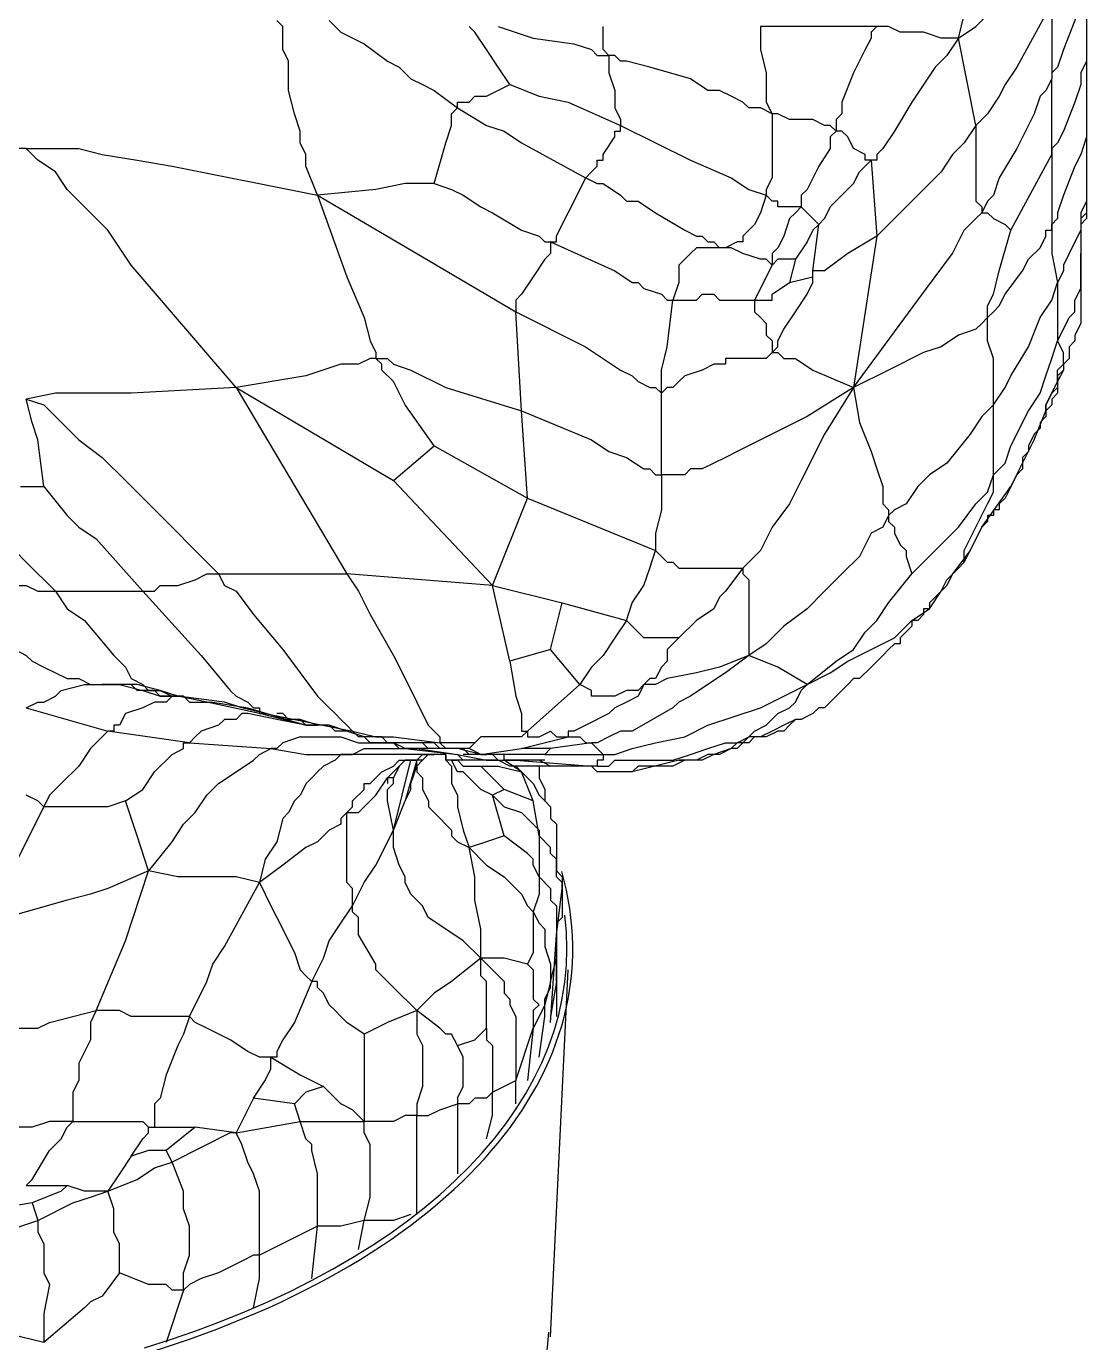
# Model space of a CAD drawing. Header units: inches. Extents: x 109 to 1721, y 29 to 669.
# Drawn here: x 1419.363 to 1423.155, y 352.553 to 357.261 of the extents above; entities that cross this region are included whole.
import ezdxf

# ---------------------------------------------------------------- set-up
doc = ezdxf.new("R2010")
doc.units = ezdxf.units.IN
doc.header["$LTSCALE"] = 0.03937
doc.header["$MEASUREMENT"] = 0
doc.layers.add('PDF3_Geometría', color=7, linetype='Continuous')

# ---------------------------------------------------------------- blocks, each defined once
blk = doc.blocks.new('OH3A1-1$-$ASSY$$CENTER$TUB_-_v2$-$copia1')
at = {"layer": 'PDF3_Geometría', "lineweight": -3}
for points in [[(15.61501, 10.61917), (15.61501, 10.61334), (15.61501, 10.61001), (15.61418, 10.60834), (15.61418, 10.60667), (15.61334, 10.60334), (15.61168, 10.60084), (15.61084, 10.59751), (15.61001, 10.59584), (15.61001, 10.59501), (15.61001, 10.58417), (15.60501, 10.57501), (15.60334, 10.57251), (15.60251, 10.57084), (15.60084, 10.56834), (15.60001, 10.56751), (15.59918, 10.56667), (15.59918, 10.56334), (15.59918, 10.56084), (15.59918, 10.55751), (15.59918, 10.55584), (15.60001, 10.55501), (15.60001, 10.55418)], [(15.59668, 10.57917), (15.59751, 10.58251), (15.59918, 10.58667), (15.60001, 10.59001), (15.60084, 10.59417), (15.59751, 10.59584), (15.59584, 10.59667), (15.59334, 10.59834), (15.59668, 10.60001), (15.59751, 10.60084), (15.59918, 10.60251), (15.60001, 10.60334), (15.60084, 10.60417), (15.60334, 10.60667), (15.60501, 10.60917), (15.60668, 10.61167), (15.60834, 10.61417), (15.60918, 10.61501), (15.61001, 10.61667)], [(15.59918, 10.56667), (15.59668, 10.57917), (15.59918, 10.58084), (15.60084, 10.58251), (15.60251, 10.58417), (15.60418, 10.58667), (15.60668, 10.59084), (15.60834, 10.59251), (15.60918, 10.59334), (15.61001, 10.59501), (15.60918, 10.60584)], [(15.61501, 10.59917), (15.61501, 10.59834), (15.61501, 10.59751), (15.61418, 10.59584), (15.61251, 10.59167), (15.61084, 10.58751), (15.61084, 10.58584), (15.61001, 10.58501), (15.61001, 10.58417), (15.61001, 10.57334), (15.60918, 10.57167), (15.60834, 10.57084), (15.60751, 10.56834), (15.60501, 10.56334), (15.60251, 10.55918), (15.60168, 10.55668), (15.60084, 10.55584), (15.60001, 10.55418), (15.60084, 10.55418), (15.60168, 10.55334), (15.60334, 10.55251), (15.60418, 10.55168)], [(15.61501, 10.59084), (15.61501, 10.58834), (15.61418, 10.58584), (15.61418, 10.58417), (15.61334, 10.58167), (15.61168, 10.57751), (15.61084, 10.57501), (15.61001, 10.57417), (15.61001, 10.57334)], [(15.53251, 10.57251), (15.53084, 10.57501), (15.52918, 10.57751), (15.52751, 10.58001), (15.52668, 10.58084)], [(15.53084, 10.58084), (15.53584, 10.57917), (15.54168, 10.57834), (15.54418, 10.57751), (15.54501, 10.57667), (15.54668, 10.57667), (15.54584, 10.57751), (15.54584, 10.57834), (15.54584, 10.57917), (15.54584, 10.58084)], [(15.46334, 10.56334), (15.46584, 10.56334), (15.46834, 10.56334), (15.47084, 10.56334), (15.47418, 10.56251), (15.47918, 10.56167), (15.48418, 10.56084), (15.50501, 10.55667), (15.50334, 10.56084), (15.50334, 10.56251), (15.50251, 10.56417), (15.50251, 10.56584), (15.50168, 10.56834), (15.50084, 10.57167), (15.50084, 10.57417), (15.50084, 10.57584), (15.50001, 10.57751), (15.50001, 10.57834), (15.50001, 10.57917), (15.50001, 10.58084), (15.49918, 10.58167)], [(15.50668, 10.58167), (15.50834, 10.58001), (15.51168, 10.57834), (15.51501, 10.57584), (15.51668, 10.57501), (15.51834, 10.57334), (15.52001, 10.57251), (15.52168, 10.57167), (15.52501, 10.56917)], [(15.61501, 10.58417), (15.61501, 10.58334), (15.61501, 10.58167), (15.61501, 10.58084), (15.61501, 10.58001), (15.61501, 10.57834)], [(15.58501, 10.58084), (15.58334, 10.58084), (15.58084, 10.58084), (15.57668, 10.58084), (15.57501, 10.58084), (15.57251, 10.58084), (15.57084, 10.58084), (15.57001, 10.58084), (15.56834, 10.58084), (15.56834, 10.57917), (15.56834, 10.57751), (15.56918, 10.57417), (15.56918, 10.57167), (15.56918, 10.57001), (15.57001, 10.56834), (15.56834, 10.56917), (15.56668, 10.56917), (15.56584, 10.57001), (15.56418, 10.57084), (15.56251, 10.57167), (15.56084, 10.57167), (15.55834, 10.57334), (15.55251, 10.57501), (15.54918, 10.57584), (15.54834, 10.57584), (15.54751, 10.57667), (15.54668, 10.57667), (15.54668, 10.57584), (15.54668, 10.57501), (15.54668, 10.57417), (15.54751, 10.57167), (15.54751, 10.56917), (15.54834, 10.56751), (15.54834, 10.56667)], [(15.59668, 10.57917), (15.59501, 10.57917), (15.59418, 10.57917), (15.59168, 10.58001), (15.59001, 10.58001), (15.58834, 10.58001), (15.58668, 10.58084), (15.58501, 10.58084), (15.58418, 10.58001), (15.58418, 10.57917), (15.58334, 10.57751), (15.58168, 10.57417), (15.58001, 10.57001), (15.58001, 10.56834), (15.57918, 10.56751), (15.57918, 10.56584), (15.57834, 10.56667), (15.57751, 10.56667), (15.57584, 10.56751), (15.57501, 10.56751), (15.57334, 10.56751), (15.57251, 10.56751), (15.57084, 10.56834), (15.57001, 10.56834), (15.57001, 10.56667), (15.57001, 10.56501), (15.57001, 10.56334), (15.57001, 10.56251), (15.57001, 10.56167), (15.57001, 10.56084), (15.57001, 10.55917), (15.56918, 10.55751), (15.56918, 10.55667)], [(15.59668, 10.57917), (15.59501, 10.57667), (15.59334, 10.57501), (15.59001, 10.57001), (15.58751, 10.56584), (15.58584, 10.56334), (15.58501, 10.56251), (15.58501, 10.56167), (15.58418, 10.56167), (15.58334, 10.56167), (15.58334, 10.56251), (15.58168, 10.56334), (15.58084, 10.56501), (15.58001, 10.56584), (15.57918, 10.56584), (15.57834, 10.56501), (15.57834, 10.56334), (15.57668, 10.56084), (15.57501, 10.55751), (15.57418, 10.55667), (15.57418, 10.55501)], [(15.61501, 10.57834), (15.61501, 10.57584), (15.61418, 10.57417), (15.61418, 10.57251), (15.61334, 10.57001), (15.61168, 10.56584), (15.61084, 10.56417), (15.61001, 10.56334), (15.61001, 10.56251), (15.61001, 10.56084), (15.61001, 10.56001), (15.61001, 10.55751), (15.61001, 10.55251)], [(15.61501, 10.57834), (15.61501, 10.57751), (15.61501, 10.57667), (15.61501, 10.57584), (15.61501, 10.57501), (15.61501, 10.57334), (15.61501, 10.57251), (15.61501, 10.57167), (15.61501, 10.57084), (15.61501, 10.57001)], [(15.61001, 10.56251), (15.61001, 10.57334)], [(15.52501, 10.56917), (15.52501, 10.57001), (15.52584, 10.57001), (15.52668, 10.57001), (15.52751, 10.57084), (15.52918, 10.57084), (15.53251, 10.57251), (15.53668, 10.57084), (15.54084, 10.57001), (15.54834, 10.56667)], [(15.61501, 10.57167), (15.61501, 10.57084), (15.61501, 10.56917)], [(15.52168, 10.55834), (15.52334, 10.56417), (15.52418, 10.56667), (15.52418, 10.56834), (15.52501, 10.56917), (15.52918, 10.56667), (15.53168, 10.56584), (15.53418, 10.56417), (15.54334, 10.55917)], [(15.61501, 10.56917), (15.61501, 10.56667), (15.61501, 10.56501), (15.61418, 10.56251), (15.61334, 10.56084), (15.61168, 10.55667), (15.61084, 10.55417), (15.61084, 10.55334), (15.61001, 10.55251), (15.61001, 10.55001), (15.61001, 10.54834), (15.61084, 10.54417)], [(15.61501, 10.56917), (15.61501, 10.56834), (15.61501, 10.56751), (15.61501, 10.56667), (15.61501, 10.56584), (15.61501, 10.56501), (15.61501, 10.56417), (15.61501, 10.56334), (15.61501, 10.56251), (15.61501, 10.56167), (15.61501, 10.56084), (15.61501, 10.56001), (15.61501, 10.55917), (15.61501, 10.55834), (15.61501, 10.55751), (15.61501, 10.55667), (15.61501, 10.55584)], [(15.54335, 10.55917), (15.54418, 10.56001), (15.54501, 10.56084), (15.54501, 10.56167), (15.54585, 10.56167), (15.54585, 10.56251), (15.54751, 10.56501), (15.54751, 10.56584), (15.54834, 10.56584), (15.54834, 10.56667), (15.55834, 10.56167), (15.56418, 10.55917), (15.56668, 10.55751), (15.56918, 10.55667)], [(15.59918, 10.56667), (15.59751, 10.56417), (15.59584, 10.56251), (15.59418, 10.56001), (15.59251, 10.55834), (15.58501, 10.55084), (15.58168, 10.52917)], [(15.49334, 10.52917), (15.47834, 10.54667), (15.47501, 10.55167), (15.47084, 10.55584), (15.46918, 10.55751), (15.46751, 10.56001), (15.46501, 10.56167), (15.46334, 10.56334), (15.46084, 10.56334), (15.45834, 10.56251), (15.45584, 10.56167), (15.45418, 10.56084), (15.45001, 10.55917), (15.44501, 10.55751), (15.44334, 10.55667), (15.44084, 10.55584), (15.43834, 10.55501), (15.43584, 10.55417), (15.43334, 10.55417), (15.43168, 10.55334), (15.42918, 10.55334), (15.42668, 10.55334)], [(15.60084, 10.53917), (15.60084, 10.54001), (15.60084, 10.54084), (15.60168, 10.54251), (15.60251, 10.54584), (15.60418, 10.55167), (15.61001, 10.56251)], [(15.57834, 10.55501), (15.58168, 10.55834), (15.58251, 10.56001), (15.58334, 10.56084), (15.58418, 10.56167), (15.58501, 10.55084), (15.58084, 10.54834), (15.57751, 10.54584), (15.57584, 10.54584)], [(15.52168, 10.55834), (15.52001, 10.55834), (15.51751, 10.55834), (15.51334, 10.55751), (15.50501, 10.55667), (15.51918, 10.54834), (15.53334, 10.54001)], [(15.52168, 10.55834), (15.52418, 10.55751), (15.52584, 10.55667), (15.52834, 10.55501), (15.53001, 10.55417), (15.53418, 10.55167), (15.53668, 10.55084), (15.53751, 10.55001), (15.53834, 10.55001)], [(15.53835, 10.55001), (15.53918, 10.55001), (15.53918, 10.55084), (15.54001, 10.55251), (15.54085, 10.55417), (15.54335, 10.55917), (15.54501, 10.55834), (15.54585, 10.55834), (15.54834, 10.55667), (15.54918, 10.55584), (15.55084, 10.55584), (15.55334, 10.55417), (15.55751, 10.55167), (15.55918, 10.55084), (15.56001, 10.55084), (15.56084, 10.55001), (15.56168, 10.55001), (15.56251, 10.54917)], [(15.50501, 10.55667), (15.50918, 10.54501), (15.51168, 10.53917), (15.51251, 10.53584), (15.51334, 10.53417), (15.51334, 10.53334), (15.51251, 10.53334), (15.51084, 10.53251), (15.50834, 10.53251), (15.50334, 10.53084), (15.49334, 10.52917)], [(15.57418, 10.55501), (15.57334, 10.55501), (15.57251, 10.55501), (15.57168, 10.55501), (15.57084, 10.55501), (15.57084, 10.55584), (15.57001, 10.55584), (15.56918, 10.55667), (15.56834, 10.55417), (15.56751, 10.55251), (15.56668, 10.55167), (15.56585, 10.55084), (15.56585, 10.55001), (15.56501, 10.55001), (15.56335, 10.54917), (15.56251, 10.54917)], [(15.57668, 10.55251), (15.57418, 10.55501), (15.57334, 10.55417), (15.57251, 10.55334), (15.57168, 10.55084), (15.57084, 10.54917), (15.57001, 10.54834), (15.57001, 10.54667)], [(15.57834, 10.55501), (15.57751, 10.55334), (15.57668, 10.55251)], [(15.61501, 10.55584), (15.61418, 10.55417), (15.61418, 10.55251), (15.61418, 10.55167), (15.61334, 10.55001), (15.61168, 10.54667), (15.61168, 10.54584), (15.61084, 10.54417), (15.61084, 10.53584), (15.61168, 10.53751), (15.61251, 10.53917), (15.61334, 10.54001), (15.61334, 10.54167), (15.61418, 10.54334), (15.61418, 10.54501), (15.61418, 10.54834)], [(15.61501, 10.55584), (15.61501, 10.55501), (15.61501, 10.55417), (15.61418, 10.55334), (15.61418, 10.55251), (15.61418, 10.55167), (15.61418, 10.55084), (15.61418, 10.55001), (15.61418, 10.54917), (15.61418, 10.54834), (15.61418, 10.54751)], [(15.61501, 10.55501), (15.61501, 10.55417), (15.61501, 10.55334), (15.61418, 10.55251)], [(15.49334, 10.52917), (15.47834, 10.52834), (15.47501, 10.52834), (15.47168, 10.52834), (15.46751, 10.52834), (15.46334, 10.52751)], [(15.58168, 10.52917), (15.59084, 10.54167), (15.59334, 10.54501), (15.59584, 10.54834), (15.59751, 10.55167), (15.59918, 10.55334), (15.60001, 10.55417)], [(15.60168, 10.52667), (15.60168, 10.53001), (15.60168, 10.53334), (15.60084, 10.53584), (15.60084, 10.53751), (15.60084, 10.53834), (15.60084, 10.53917), (15.60168, 10.54001), (15.60251, 10.54084), (15.60334, 10.54251), (15.60584, 10.54584), (15.60668, 10.54751), (15.60834, 10.54917), (15.60918, 10.55084), (15.60918, 10.55167), (15.61001, 10.55167), (15.61001, 10.55251)], [(15.61418, 10.55167), (15.61418, 10.54917)], [(15.53834, 10.55001), (15.53834, 10.54917), (15.53834, 10.54834), (15.53751, 10.54751), (15.53584, 10.54501), (15.53418, 10.54251), (15.53334, 10.54167), (15.53334, 10.54084), (15.53334, 10.54001), (15.54334, 10.53501), (15.54834, 10.53167), (15.55001, 10.53084), (15.55084, 10.53001), (15.55251, 10.52917), (15.55334, 10.52917), (15.55418, 10.52834)], [(15.53834, 10.55001), (15.54751, 10.54584), (15.55001, 10.54417), (15.55084, 10.54417), (15.55168, 10.54334), (15.55418, 10.54251), (15.55501, 10.54167), (15.55584, 10.54167)], [(15.57001, 10.54667), (15.56918, 10.54751), (15.56834, 10.54751), (15.56584, 10.54834), (15.56418, 10.54917), (15.56251, 10.54917), (15.56084, 10.54917), (15.55918, 10.54917), (15.55834, 10.54834), (15.55751, 10.54751), (15.55668, 10.54667), (15.55668, 10.54584), (15.55668, 10.54417), (15.55584, 10.54167), (15.55668, 10.54167), (15.55751, 10.54167), (15.55834, 10.54167), (15.55918, 10.54167), (15.56001, 10.54251), (15.56084, 10.54251), (15.56168, 10.54251), (15.56251, 10.54167), (15.56418, 10.54167), (15.56584, 10.54167), (15.56668, 10.54167), (15.56751, 10.54167)], [(15.57334, 10.54751), (15.57168, 10.54751), (15.57084, 10.54751), (15.57001, 10.54667), (15.56751, 10.54167), (15.56834, 10.54167), (15.56918, 10.54167), (15.57001, 10.54167), (15.57001, 10.54251), (15.57251, 10.54417)], [(15.61418, 10.54834), (15.61418, 10.54751), (15.61418, 10.54667), (15.61418, 10.54584), (15.61418, 10.54501)], [(15.61418, 10.54834), (15.61418, 10.54751)], [(15.56751, 10.54167), (15.56751, 10.54084), (15.56751, 10.54001), (15.56834, 10.53917), (15.56918, 10.53834), (15.56918, 10.53751), (15.56918, 10.53667), (15.57001, 10.53584), (15.57001, 10.53501), (15.57001, 10.53417), (15.57084, 10.53501), (15.57084, 10.53584), (15.57168, 10.53751), (15.57334, 10.54001), (15.57501, 10.54251), (15.57584, 10.54417), (15.57584, 10.54501), (15.57584, 10.54584)], [(15.61418, 10.54501), (15.61418, 10.54334), (15.61418, 10.54251), (15.61418, 10.54167), (15.61418, 10.54001), (15.61418, 10.53917), (15.61418, 10.53834), (15.61334, 10.53667), (15.61334, 10.53584), (15.61251, 10.53501), (15.61251, 10.53334), (15.61168, 10.53251), (15.61168, 10.53167)], [(15.59668, 10.50334), (15.59751, 10.50417), (15.59751, 10.50584), (15.59918, 10.50917), (15.60084, 10.51251), (15.60168, 10.51417), (15.60168, 10.51667), (15.60168, 10.51751), (15.60168, 10.51917), (15.60168, 10.52167), (15.60168, 10.52667), (15.60334, 10.52917), (15.60418, 10.53084), (15.60668, 10.53501), (15.60834, 10.53917), (15.61001, 10.54167), (15.61084, 10.54417)], [(15.57001, 10.53417), (15.56918, 10.53334), (15.56834, 10.53334), (15.56751, 10.53334), (15.56584, 10.53334), (15.56501, 10.53334), (15.56418, 10.53334), (15.56334, 10.53334), (15.56334, 10.53251), (15.56251, 10.53251), (15.56168, 10.53251), (15.56001, 10.53167), (15.55751, 10.53084), (15.55668, 10.53001), (15.55584, 10.52917), (15.55501, 10.52917), (15.55418, 10.52834), (15.55418, 10.52917), (15.55418, 10.53001), (15.55418, 10.53167), (15.55501, 10.53501), (15.55584, 10.54167)], [(15.53418, 10.52584), (15.53334, 10.54001)], [(15.60084, 10.53917), (15.60001, 10.53834), (15.59918, 10.53751), (15.59668, 10.53667), (15.59418, 10.53501), (15.59168, 10.53417), (15.58668, 10.53167), (15.58168, 10.52917), (15.58251, 10.52417), (15.58418, 10.52001), (15.58501, 10.51751), (15.58584, 10.51501), (15.58584, 10.51251), (15.58668, 10.51167), (15.58668, 10.51084), (15.58584, 10.50917), (15.58418, 10.50834), (15.58251, 10.50501), (15.58001, 10.50251), (15.57751, 10.50001), (15.57501, 10.49751), (15.57168, 10.49501), (15.56918, 10.49251), (15.56668, 10.49084), (15.56251, 10.48917), (15.55918, 10.48834), (15.55501, 10.48751), (15.55335, 10.48667), (15.55251, 10.48667), (15.55168, 10.48667), (15.55085, 10.48501), (15.54918, 10.48417), (15.54751, 10.48334), (15.54668, 10.48251), (15.54335, 10.48084), (15.54168, 10.48001), (15.54085, 10.48001), (15.54085, 10.47918), (15.54168, 10.47918), (15.54251, 10.47918), (15.54335, 10.47834), (15.54418, 10.47834)], [(15.60168, 10.51667), (15.60334, 10.51834), (15.60418, 10.52084), (15.60668, 10.52584), (15.60834, 10.52834), (15.60918, 10.53084), (15.61001, 10.53334), (15.61084, 10.53584)], [(15.61001, 10.52834), (15.61084, 10.53001), (15.61084, 10.53167), (15.61168, 10.53251), (15.61168, 10.53417), (15.61084, 10.53584)], [(15.57001, 10.53417), (15.57084, 10.53417), (15.57168, 10.53334), (15.57334, 10.53334), (15.57584, 10.53167), (15.58168, 10.52917)], [(15.51585, 10.51584), (15.52168, 10.52084), (15.51751, 10.52667), (15.51585, 10.53001), (15.51418, 10.53167), (15.51418, 10.53251), (15.51335, 10.53334), (15.51501, 10.53334), (15.51585, 10.53251), (15.51835, 10.53167), (15.52335, 10.52917), (15.53418, 10.52584)], [(15.61168, 10.53167), (15.61084, 10.53001), (15.61084, 10.52917), (15.61001, 10.52834), (15.60918, 10.52667), (15.60918, 10.52501)], [(15.61168, 10.53167), (15.61084, 10.53084), (15.61084, 10.52917), (15.61084, 10.52834), (15.61001, 10.52751), (15.61001, 10.52667), (15.60918, 10.52584), (15.60918, 10.52501)], [(15.49334, 10.52917), (15.50918, 10.50251)], [(15.49334, 10.52917), (15.51584, 10.51584), (15.53001, 10.50084)], [(15.58168, 10.52917), (15.57501, 10.52501), (15.57168, 10.52334), (15.56834, 10.52167), (15.56501, 10.52001), (15.56334, 10.51917), (15.56168, 10.51834), (15.56001, 10.51751), (15.55918, 10.51751), (15.55834, 10.51751), (15.55751, 10.51667), (15.55584, 10.51667), (15.55501, 10.51667), (15.55418, 10.51667), (15.55418, 10.51417), (15.55418, 10.51167), (15.55334, 10.50834), (15.55334, 10.50584), (15.55418, 10.50501), (15.55501, 10.50417), (15.55584, 10.50417), (15.55668, 10.50334), (15.55751, 10.50334), (15.55834, 10.50334), (15.56001, 10.50334), (15.56168, 10.50334), (15.56251, 10.50334), (15.56418, 10.50334), (15.56501, 10.50334), (15.56584, 10.50334)], [(15.55418, 10.51667), (15.55418, 10.52251), (15.55418, 10.52584), (15.55418, 10.52751), (15.55418, 10.52834)], [(15.58168, 10.52917), (15.57751, 10.52251), (15.57418, 10.51584), (15.57251, 10.51251), (15.57001, 10.50917), (15.56834, 10.50584), (15.56668, 10.50417), (15.56584, 10.50334), (15.56584, 10.50251), (15.56668, 10.50167), (15.56668, 10.50001), (15.56668, 10.49834), (15.56668, 10.49667), (15.56668, 10.49334), (15.56668, 10.49167), (15.56668, 10.49084)], [(15.59584, 10.50251), (15.59668, 10.50334), (15.59751, 10.50417), (15.59834, 10.50584), (15.60001, 10.50917), (15.60418, 10.51501), (15.60584, 10.51834), (15.60751, 10.52167), (15.60918, 10.52584), (15.60918, 10.52667), (15.61001, 10.52834)], [(15.46584, 10.51501), (15.46501, 10.52167), (15.46418, 10.52417), (15.46334, 10.52751), (15.46584, 10.52667), (15.46751, 10.52501), (15.47084, 10.52167), (15.47418, 10.51917), (15.47751, 10.51584), (15.48418, 10.50917), (15.48751, 10.50584), (15.48918, 10.50417), (15.49084, 10.50251), (15.49168, 10.50251), (15.49251, 10.50251), (15.49501, 10.50251), (15.50001, 10.50251), (15.50418, 10.50251), (15.50668, 10.50251), (15.50918, 10.50251)], [(15.60168, 10.52667), (15.60001, 10.52501), (15.59834, 10.52251), (15.59501, 10.51834), (15.59251, 10.51667), (15.59084, 10.51501), (15.58918, 10.51251), (15.58751, 10.51167), (15.58668, 10.51084), (15.58668, 10.51001), (15.58751, 10.50917), (15.58751, 10.50834), (15.58834, 10.50667), (15.58918, 10.50584), (15.58918, 10.50501), (15.59001, 10.50251), (15.59168, 10.50417), (15.59334, 10.50584), (15.59501, 10.50751), (15.59668, 10.50917), (15.59918, 10.51251), (15.60084, 10.51417), (15.60168, 10.51667)], [(15.53001, 10.50084), (15.53501, 10.51334), (15.53418, 10.52584), (15.54418, 10.52167), (15.54668, 10.52001), (15.54918, 10.51917), (15.55168, 10.51751), (15.55251, 10.51751), (15.55334, 10.51667), (15.55418, 10.51667)], [(15.60918, 10.52501), (15.60834, 10.52417), (15.60834, 10.52334), (15.60751, 10.52251), (15.60668, 10.52084), (15.60668, 10.52001), (15.60584, 10.51917), (15.60584, 10.51834), (15.60584, 10.51751), (15.60501, 10.51667), (15.60334, 10.51334), (15.60251, 10.51251), (15.60251, 10.51167), (15.60168, 10.51167), (15.60168, 10.51084), (15.60084, 10.51084), (15.60084, 10.51001), (15.60001, 10.50917), (15.59918, 10.50751), (15.59834, 10.50584), (15.59584, 10.50251)], [(15.52168, 10.52084), (15.53501, 10.51334)], [(15.46251, 10.51501), (15.46584, 10.51501), (15.46918, 10.51084), (15.47084, 10.50917), (15.47334, 10.50751), (15.48001, 10.50001), (15.48168, 10.50001), (15.48251, 10.50084), (15.48501, 10.50084), (15.48751, 10.50167), (15.48918, 10.50251), (15.49001, 10.50251), (15.49084, 10.50251), (15.49168, 10.50084), (15.49334, 10.50001), (15.49584, 10.49667), (15.50001, 10.49167), (15.50251, 10.48834), (15.50501, 10.48501), (15.50668, 10.48334), (15.50751, 10.48251), (15.50834, 10.48167), (15.50918, 10.48084), (15.51001, 10.48001), (15.51334, 10.47917), (15.51584, 10.47917), (15.52251, 10.47834)], [(15.43751, 10.51084), (15.43835, 10.51084), (15.43918, 10.51084), (15.44168, 10.51167), (15.44501, 10.51251), (15.44668, 10.51251), (15.44918, 10.51334), (15.45084, 10.51334), (15.45251, 10.51334), (15.45334, 10.51251), (15.45501, 10.51167), (15.45668, 10.51084), (15.46001, 10.50751), (15.46084, 10.50667), (15.46168, 10.50584), (15.46334, 10.50417), (15.46751, 10.50001)], [(15.53501, 10.51334), (15.55334, 10.50584)], [(15.53834, 10.49167), (15.54001, 10.49834), (15.54918, 10.49584), (15.55001, 10.49834), (15.55168, 10.50084), (15.55251, 10.50334), (15.55334, 10.50584)], [(15.53001, 10.50084), (15.50918, 10.50251), (15.51084, 10.50001), (15.51251, 10.49667), (15.51584, 10.49084), (15.51751, 10.48751), (15.51918, 10.48417), (15.52084, 10.48084), (15.52168, 10.48001), (15.52251, 10.47917), (15.52251, 10.47834)], [(15.54501, 10.47501), (15.54668, 10.47501), (15.54751, 10.47584), (15.55001, 10.47584), (15.55334, 10.47584), (15.55584, 10.47584), (15.55834, 10.47667), (15.56084, 10.47751), (15.56334, 10.47834), (15.56501, 10.47834), (15.56668, 10.47917), (15.56751, 10.48001), (15.56918, 10.48084), (15.57084, 10.48251), (15.57251, 10.48334), (15.57334, 10.48417), (15.57418, 10.48584), (15.57501, 10.48667), (15.57834, 10.48834), (15.58084, 10.49001), (15.58418, 10.49167), (15.58751, 10.49334), (15.58834, 10.49417), (15.59001, 10.49584), (15.59251, 10.49751), (15.59418, 10.50001), (15.59501, 10.50167), (15.59668, 10.50334)], [(15.56584, 10.50334), (15.56334, 10.50001), (15.56251, 10.49917), (15.56168, 10.49751), (15.55918, 10.49584), (15.55668, 10.49334), (15.55501, 10.49167), (15.55501, 10.49001), (15.55418, 10.48917), (15.55334, 10.48751), (15.55251, 10.48751), (15.55168, 10.48667)], [(15.59584, 10.50251), (15.59501, 10.50084), (15.59334, 10.49917), (15.59251, 10.49834), (15.59251, 10.49751), (15.59168, 10.49751), (15.59168, 10.49667), (15.59084, 10.49584), (15.59001, 10.49584), (15.59001, 10.49501), (15.58834, 10.49334), (15.58834, 10.49251), (15.58751, 10.49251), (15.58668, 10.49167), (15.58584, 10.49084), (15.58418, 10.48917), (15.58251, 10.48751), (15.58168, 10.48751), (15.58084, 10.48667), (15.58001, 10.48584), (15.57918, 10.48501), (15.57834, 10.48417), (15.57751, 10.48334), (15.57668, 10.48334), (15.57584, 10.48251), (15.57418, 10.48167), (15.57334, 10.48167)], [(15.57501, 10.48667), (15.57918, 10.49001), (15.58168, 10.49167), (15.58334, 10.49417), (15.58501, 10.49584), (15.58668, 10.49834), (15.59001, 10.50251)], [(15.46168, 10.49167), (15.46334, 10.49084), (15.46418, 10.49001), (15.46584, 10.48917), (15.46751, 10.48834), (15.46918, 10.48751), (15.47084, 10.48751), (15.47251, 10.48667), (15.47418, 10.48667)], [(15.45084, 10.50084), (15.45168, 10.50084), (15.45334, 10.50084), (15.45501, 10.50084), (15.45918, 10.50084), (15.46084, 10.50084), (15.46334, 10.50084), (15.46501, 10.50001), (15.46751, 10.50001), (15.46918, 10.49751), (15.47168, 10.49584), (15.47584, 10.49084), (15.47751, 10.48917), (15.47834, 10.48751), (15.48001, 10.48667), (15.48084, 10.48584), (15.48251, 10.48584), (15.48418, 10.48501), (15.48501, 10.48501)], [(15.46751, 10.50001), (15.46918, 10.50001), (15.47085, 10.50001), (15.47335, 10.50001), (15.47668, 10.50001), (15.47835, 10.50001), (15.48001, 10.50001), (15.48834, 10.49084), (15.49251, 10.48584), (15.49334, 10.48501), (15.49501, 10.48417), (15.49584, 10.48334), (15.49668, 10.48334), (15.49668, 10.48251), (15.49751, 10.48251), (15.51001, 10.48001)], [(15.53251, 10.49001), (15.53001, 10.50084), (15.54001, 10.49834)], [(15.55668, 10.49334), (15.55334, 10.49334), (15.55251, 10.49334), (15.55168, 10.49334), (15.55084, 10.49417), (15.55001, 10.49501), (15.54918, 10.49584), (15.54751, 10.49334), (15.54585, 10.49084), (15.54418, 10.48917), (15.54251, 10.48667)], [(15.46334, 10.48334), (15.47501, 10.48001)], [(15.54251, 10.48667), (15.53834, 10.49167), (15.53251, 10.49001), (15.53334, 10.48501), (15.53418, 10.48251), (15.53418, 10.48084), (15.53418, 10.48001), (15.53501, 10.48001), (15.53418, 10.47917), (15.53334, 10.47917), (15.53168, 10.47917), (15.52834, 10.47917), (15.52751, 10.47834), (15.52584, 10.47834), (15.52251, 10.47834)], [(15.46334, 10.48334), (15.46501, 10.48417), (15.46584, 10.48417), (15.46751, 10.48501), (15.46834, 10.48584), (15.47168, 10.48667), (15.47418, 10.48667), (15.47668, 10.48667), (15.48001, 10.48584), (15.48251, 10.48501), (15.48418, 10.48501), (15.48501, 10.48501), (15.48584, 10.48501)], [(15.48668, 10.48417), (15.48918, 10.48417), (15.48501, 10.48501), (15.48251, 10.48584), (15.47918, 10.48667), (15.47668, 10.48667), (15.47584, 10.48667), (15.47418, 10.48667)], [(15.48668, 10.48417), (15.48584, 10.48501), (15.48501, 10.48501), (15.48251, 10.48501), (15.48168, 10.48584), (15.48084, 10.48584), (15.47918, 10.48584), (15.47834, 10.48667)], [(15.55168, 10.48667), (15.55084, 10.48584), (15.54918, 10.48584), (15.54751, 10.48501), (15.54584, 10.48501), (15.54501, 10.48501), (15.54418, 10.48501), (15.54418, 10.48584), (15.54251, 10.48667), (15.53501, 10.48001), (15.53501, 10.47917), (15.53584, 10.47917), (15.53668, 10.47917), (15.53834, 10.48001), (15.53918, 10.47917), (15.54084, 10.47917)], [(15.48584, 10.48501), (15.48501, 10.48501), (15.48418, 10.48501), (15.48334, 10.48417), (15.48168, 10.48417), (15.48001, 10.48334), (15.47751, 10.48251), (15.47668, 10.48084), (15.47584, 10.48084), (15.47584, 10.48001), (15.47501, 10.48001)], [(15.49668, 10.48251), (15.49751, 10.48251), (15.49418, 10.48334), (15.49168, 10.48417), (15.48501, 10.48501)], [(15.48584, 10.48501), (15.48668, 10.48417), (15.48751, 10.48417), (15.49001, 10.48417), (15.49501, 10.48334), (15.50334, 10.48084), (15.49918, 10.48167), (15.49501, 10.48251), (15.49418, 10.48251), (15.49334, 10.48167), (15.49168, 10.48167), (15.49084, 10.48084), (15.48834, 10.48001), (15.48751, 10.47917), (15.48668, 10.47834)], [(15.48584, 10.48501), (15.48584, 10.48501)], [(15.50334, 10.48084), (15.50001, 10.48167), (15.49668, 10.48251), (15.48918, 10.48417)], [(15.51001, 10.48001), (15.50834, 10.48001), (15.50751, 10.48001), (15.50668, 10.48084), (15.50501, 10.48084), (15.50251, 10.48167), (15.50084, 10.48167), (15.50001, 10.48251), (15.49918, 10.48251)], [(15.50001, 10.48167), (15.50001, 10.48167)], [(15.50501, 10.48084), (15.50418, 10.48084), (15.50334, 10.48084), (15.50251, 10.48167), (15.50168, 10.48167), (15.50084, 10.48167)], [(15.53751, 10.47667), (15.53251, 10.47667), (15.52834, 10.47667), (15.52501, 10.47751), (15.52084, 10.47751), (15.51751, 10.47751), (15.51584, 10.47834), (15.51418, 10.47834), (15.51251, 10.47834), (15.51168, 10.47917), (15.50918, 10.48001), (15.50668, 10.48084), (15.50334, 10.48084)], [(15.50584, 10.48084), (15.50334, 10.48084)], [(15.50334, 10.48084), (15.50501, 10.48084)], [(15.57334, 10.48167), (15.57168, 10.48084), (15.57001, 10.48001), (15.56834, 10.47917), (15.56751, 10.47917), (15.56668, 10.47917), (15.56584, 10.47834), (15.56501, 10.47834), (15.56418, 10.47751), (15.56168, 10.47667), (15.56084, 10.47667), (15.55918, 10.47584), (15.55668, 10.47584), (15.55751, 10.47584)], [(15.57334, 10.48167), (15.57251, 10.48084), (15.57168, 10.48001), (15.57084, 10.48001), (15.56918, 10.47917), (15.56834, 10.47917), (15.56751, 10.47917), (15.56668, 10.47834), (15.56584, 10.47834), (15.56501, 10.47751), (15.56418, 10.47751), (15.56251, 10.47667), (15.56168, 10.47667), (15.56001, 10.47584), (15.55751, 10.47584)], [(15.47751, 10.47001), (15.48001, 10.47167), (15.48168, 10.47417), (15.48418, 10.47667), (15.48584, 10.47751), (15.48584, 10.47834), (15.48668, 10.47834), (15.47501, 10.48001), (15.47418, 10.47917), (15.47251, 10.47751), (15.47084, 10.47501), (15.46834, 10.47251), (15.46668, 10.47084), (15.46584, 10.46917)], [(15.50251, 10.47917), (15.50001, 10.47834), (15.49918, 10.47751), (15.49834, 10.47751)], [(15.50251, 10.47917), (15.50334, 10.47917), (15.50501, 10.47917), (15.50668, 10.47917), (15.50834, 10.47917), (15.51084, 10.47834), (15.51251, 10.47834), (15.51418, 10.47834), (15.51584, 10.47834), (15.51668, 10.47751), (15.51918, 10.47751), (15.52501, 10.47667)], [(15.51001, 10.48001), (15.51001, 10.48001)], [(15.52418, 10.47751), (15.52334, 10.47751), (15.52251, 10.47751), (15.52168, 10.47834), (15.52084, 10.47834), (15.52001, 10.47834), (15.51834, 10.47834), (15.51668, 10.47834), (15.51501, 10.47834), (15.51418, 10.47917), (15.51251, 10.47917), (15.51168, 10.47917), (15.51084, 10.47917), (15.51001, 10.48001)], [(15.53834, 10.47751), (15.53418, 10.47751), (15.54084, 10.47917)], [(15.48085, 10.46001), (15.48418, 10.46417), (15.48584, 10.46667), (15.48751, 10.46834), (15.48918, 10.47084), (15.49084, 10.47251), (15.49334, 10.47417), (15.49584, 10.47584), (15.49668, 10.47667), (15.49834, 10.47751), (15.50334, 10.47667), (15.50918, 10.47667)], [(15.48668, 10.47834), (15.49834, 10.47751)], [(15.50918, 10.47667), (15.51001, 10.47667), (15.51168, 10.47751), (15.51334, 10.47751), (15.51501, 10.47751), (15.51751, 10.47751), (15.52501, 10.47667), (15.52584, 10.47584)], [(15.52668, 10.47667), (15.52584, 10.47751), (15.52501, 10.47751), (15.52418, 10.47751), (15.52334, 10.47751), (15.52251, 10.47751), (15.52168, 10.47751), (15.52084, 10.47751), (15.52001, 10.47834), (15.51918, 10.47834), (15.51834, 10.47834), (15.51751, 10.47834)], [(15.52251, 10.47834), (15.52335, 10.47751)], [(15.52834, 10.47667), (15.52668, 10.47751), (15.52501, 10.47751), (15.52418, 10.47751)], [(15.52751, 10.47834), (15.52668, 10.47751), (15.52584, 10.47751), (15.52501, 10.47751)], [(15.52834, 10.47667), (15.53418, 10.47751)], [(15.54418, 10.47834), (15.53834, 10.47751), (15.53751, 10.47667), (15.54168, 10.47667), (15.54334, 10.47667), (15.54501, 10.47667), (15.54584, 10.47667), (15.54584, 10.47584), (15.54501, 10.47584), (15.54501, 10.47501), (15.54418, 10.47501), (15.54251, 10.47501), (15.54084, 10.47501), (15.53834, 10.47501), (15.53668, 10.47584)], [(15.52001, 10.47667), (15.51501, 10.47667), (15.51251, 10.47667), (15.50918, 10.47667), (15.50834, 10.47667), (15.50751, 10.47584), (15.50584, 10.47501), (15.50501, 10.47417), (15.50418, 10.47334), (15.50335, 10.47251), (15.50251, 10.47084), (15.50168, 10.47001), (15.50085, 10.46834), (15.50001, 10.46751), (15.49918, 10.46417), (15.49751, 10.46167), (15.49668, 10.45834)], [(15.50918, 10.46834), (15.51001, 10.46917), (15.51001, 10.47001), (15.51168, 10.47167), (15.51168, 10.47251), (15.51251, 10.47251), (15.51418, 10.47417), (15.51584, 10.47501), (15.51668, 10.47584), (15.51834, 10.47584), (15.51918, 10.47584), (15.52001, 10.47667), (15.52168, 10.47667)], [(15.51584, 10.46584), (15.51834, 10.47584)], [(15.51751, 10.47584), (15.51668, 10.47501), (15.51584, 10.47417)], [(15.52168, 10.47667), (15.52084, 10.47667), (15.52001, 10.47584), (15.51834, 10.47584), (15.51751, 10.47584), (15.51668, 10.47501)], [(15.52918, 10.47584), (15.52834, 10.47584), (15.52751, 10.47584), (15.52668, 10.47584), (15.52584, 10.47584), (15.52501, 10.47584), (15.52418, 10.47584), (15.52334, 10.47584), (15.52334, 10.47667), (15.52084, 10.47667), (15.51834, 10.47667), (15.51751, 10.47667), (15.51668, 10.47667)], [(15.51918, 10.47584), (15.51751, 10.47001), (15.51835, 10.47167), (15.51835, 10.47251), (15.51918, 10.47501), (15.51918, 10.47417), (15.52001, 10.47334), (15.52001, 10.47167), (15.52085, 10.47001), (15.52085, 10.46917), (15.52168, 10.46834), (15.52418, 10.46584), (15.52418, 10.46501), (15.52501, 10.46417), (15.52668, 10.46334)], [(15.52001, 10.47584), (15.51918, 10.47501), (15.51918, 10.47584)], [(15.52001, 10.47667), (15.52084, 10.47667)], [(15.52168, 10.47667), (15.52168, 10.47667)], [(15.52334, 10.47667), (15.52334, 10.47584), (15.52418, 10.47501), (15.52418, 10.47251), (15.52501, 10.47084), (15.52501, 10.46917), (15.52584, 10.46584), (15.52668, 10.46334)], [(15.53001, 10.47084), (15.52834, 10.47167), (15.52668, 10.47334), (15.52584, 10.47417), (15.52501, 10.47417), (15.52418, 10.47584), (15.52501, 10.47584), (15.52584, 10.47501), (15.52668, 10.47501), (15.52834, 10.47501)], [(15.52501, 10.47667), (15.52918, 10.47584)], [(15.52501, 10.47667), (15.52918, 10.47584), (15.53334, 10.47584), (15.54418, 10.47501)], [(15.52918, 10.47667), (15.52584, 10.47667)], [(15.52834, 10.47667), (15.52668, 10.47667)], [(15.52834, 10.47667), (15.52918, 10.47667)], [(15.53751, 10.47584), (15.53668, 10.47584), (15.53584, 10.47584), (15.53418, 10.47584), (15.53334, 10.47584), (15.53251, 10.47584), (15.53168, 10.47584), (15.53168, 10.47667), (15.53084, 10.47667), (15.53001, 10.47667), (15.52918, 10.47667)], [(15.54334, 10.47501), (15.54168, 10.47501), (15.54001, 10.47501), (15.53751, 10.47501), (15.53584, 10.47501), (15.53418, 10.47501), (15.53251, 10.47501), (15.53084, 10.47584), (15.53001, 10.47584), (15.52918, 10.47584)], [(15.53001, 10.47667), (15.53084, 10.47584), (15.53168, 10.47584)], [(15.53418, 10.47417), (15.53168, 10.47584)], [(15.54418, 10.47501), (15.54334, 10.47501), (15.54251, 10.47501), (15.54168, 10.47501), (15.54084, 10.47501), (15.54001, 10.47501), (15.53918, 10.47501), (15.53834, 10.47501), (15.53668, 10.47584), (15.53584, 10.47584), (15.53501, 10.47584), (15.53418, 10.47584), (15.53334, 10.47584), (15.53251, 10.47584), (15.53168, 10.47584)], [(15.53251, 10.47584), (15.53334, 10.47584)], [(15.55751, 10.47584), (15.55584, 10.47501), (15.55501, 10.47501), (15.55418, 10.47501), (15.55334, 10.47501), (15.55084, 10.47501), (15.55001, 10.47417), (15.54918, 10.47417), (15.54751, 10.47417), (15.54668, 10.47417), (15.54584, 10.47417), (15.54501, 10.47417), (15.54418, 10.47501), (15.54334, 10.47501)], [(15.55668, 10.47584), (15.55001, 10.47417), (15.54834, 10.47417), (15.54668, 10.47417), (15.54501, 10.47417), (15.54418, 10.47501), (15.54335, 10.47501)], [(15.45751, 10.45251), (15.46584, 10.46917), (15.46501, 10.47001), (15.46334, 10.47084)], [(15.50418, 10.44417), (15.50584, 10.44751), (15.50668, 10.45001), (15.50834, 10.45251), (15.51001, 10.45501), (15.51001, 10.45667), (15.51001, 10.45751), (15.50918, 10.45834), (15.50918, 10.46167), (15.50918, 10.46501), (15.50918, 10.46667), (15.50918, 10.46751), (15.50918, 10.46834), (15.51084, 10.46834), (15.51168, 10.46917), (15.51334, 10.47084), (15.51501, 10.47334), (15.51668, 10.47501)], [(15.51918, 10.44001), (15.51584, 10.44334), (15.51418, 10.44501), (15.51334, 10.44584), (15.51334, 10.44667), (15.51084, 10.45084), (15.51084, 10.45251), (15.51084, 10.45334), (15.51001, 10.45417), (15.51001, 10.45501), (15.51168, 10.45834), (15.51334, 10.46084), (15.51584, 10.46584), (15.51501, 10.47001), (15.51501, 10.47167), (15.51584, 10.47251), (15.51584, 10.47334)], [(15.51668, 10.47501), (15.51584, 10.47334), (15.51501, 10.47334), (15.51501, 10.47251)], [(15.51668, 10.47501), (15.51668, 10.47501)], [(15.53168, 10.47167), (15.52834, 10.47501), (15.53084, 10.47501), (15.53418, 10.47417)], [(15.53334, 10.47501), (15.53418, 10.47417)], [(15.53834, 10.43834), (15.53918, 10.45084), (15.54001, 10.45751), (15.54001, 10.45834), (15.53918, 10.45917), (15.53918, 10.46167), (15.53834, 10.46251), (15.53834, 10.46334), (15.53668, 10.46501), (15.53584, 10.47001), (15.53418, 10.47417), (15.53501, 10.47334), (15.53584, 10.47251), (15.53668, 10.47084), (15.53751, 10.47001), (15.53834, 10.46917), (15.53834, 10.46834), (15.53834, 10.46751)], [(15.53668, 10.47501), (15.53668, 10.47417), (15.53668, 10.47334), (15.53751, 10.47167), (15.53751, 10.47084), (15.53751, 10.47001), (15.53834, 10.46917), (15.53834, 10.46834), (15.53834, 10.46751)], [(15.54501, 10.47501), (15.54418, 10.47501)], [(15.53584, 10.47001), (15.53168, 10.47167), (15.53001, 10.47084), (15.53168, 10.46917), (15.53418, 10.46834), (15.53584, 10.46667), (15.53668, 10.46584), (15.53668, 10.46501), (15.53668, 10.45917), (15.53834, 10.45751), (15.53834, 10.45584), (15.53918, 10.45501), (15.53918, 10.45334), (15.53918, 10.45251), (15.53918, 10.45084)], [(15.48084, 10.46001), (15.47918, 10.46501), (15.47751, 10.47001), (15.47501, 10.46917), (15.47168, 10.46917), (15.46918, 10.46917), (15.46751, 10.46917), (15.46584, 10.46917)], [(15.52834, 10.44751), (15.52584, 10.45001), (15.52334, 10.45167), (15.52084, 10.45334), (15.52001, 10.45501), (15.51918, 10.45584), (15.51834, 10.45667), (15.51751, 10.45834), (15.51751, 10.45917), (15.51668, 10.46084), (15.51584, 10.46334), (15.51584, 10.46417), (15.51584, 10.46584), (15.51751, 10.47001)], [(15.53668, 10.45917), (15.53584, 10.46084), (15.53584, 10.46167), (15.53501, 10.46251), (15.53168, 10.46501), (15.53001, 10.47084)], [(15.50918, 10.46834), (15.50834, 10.46751), (15.50834, 10.46667), (15.50668, 10.46584), (15.50501, 10.46417), (15.50334, 10.46334), (15.50001, 10.46084), (15.49668, 10.45834)], [(15.53834, 10.46751), (15.53918, 10.46667), (15.53918, 10.46584), (15.53918, 10.46501), (15.53918, 10.46417), (15.53918, 10.46167), (15.53918, 10.46001), (15.54001, 10.45917), (15.54001, 10.45834), (15.54001, 10.45751)], [(15.53168, 10.46501), (15.52918, 10.46417), (15.52668, 10.46334), (15.52918, 10.46084), (15.53168, 10.45917), (15.53334, 10.45751), (15.53418, 10.45667), (15.53501, 10.45501), (15.53584, 10.45417), (15.53584, 10.45001), (15.53584, 10.44834), (15.53501, 10.44667), (15.53584, 10.44584), (15.53584, 10.44417), (15.53584, 10.44167), (15.53668, 10.44084), (15.53584, 10.44001), (15.53584, 10.43751)], [(15.52918, 10.43751), (15.52918, 10.44251), (15.52918, 10.44417), (15.52834, 10.44501), (15.52834, 10.44751), (15.52834, 10.45167), (15.52751, 10.45584), (15.52751, 10.45917), (15.52668, 10.46334)], [(15.47334, 10.44001), (15.47751, 10.45001), (15.48084, 10.46001), (15.47501, 10.45751), (15.47251, 10.45667), (15.46918, 10.45584), (15.46334, 10.45417), (15.45751, 10.45251)], [(15.49668, 10.45834), (15.49334, 10.45917), (15.49084, 10.45917), (15.48918, 10.45917), (15.48501, 10.45917), (15.48084, 10.46001)], [(15.48668, 10.43917), (15.48918, 10.44417), (15.49001, 10.44667), (15.49168, 10.44917), (15.49668, 10.45834), (15.49834, 10.45501), (15.50001, 10.45167), (15.50084, 10.45001), (15.50168, 10.44834), (15.50251, 10.44584), (15.50334, 10.44501), (15.50418, 10.44417)], [(15.53668, 10.45917), (15.53668, 10.45751), (15.53668, 10.45667), (15.53584, 10.45417), (15.53668, 10.45251), (15.53751, 10.45167), (15.53751, 10.45084), (15.53751, 10.44917), (15.53834, 10.44667), (15.53834, 10.44584), (15.53834, 10.44501), (15.53834, 10.44417), (15.53751, 10.44084), (15.53668, 10.43917), (15.53584, 10.43751), (15.53501, 10.43001)], [(15.54001, 10.45667), (15.54001, 10.45501), (15.54001, 10.45417), (15.54001, 10.45334), (15.53918, 10.45251), (15.53918, 10.45167), (15.53918, 10.45084), (15.53918, 10.45001), (15.53918, 10.44917)], [(15.54001, 10.45751), (15.54001, 10.45751)], [(15.54001, 10.45751), (15.54001, 10.45667)], [(15.54001, 10.45751), (15.54001, 10.45667)], [(15.45751, 10.45251), (15.45918, 10.43667), (15.46001, 10.43751), (15.46084, 10.43751), (15.46334, 10.43751), (15.46501, 10.43751), (15.46668, 10.43834), (15.47334, 10.44001), (15.47251, 10.43834), (15.47251, 10.43584), (15.47084, 10.43251), (15.47084, 10.43084), (15.47084, 10.43001), (15.47001, 10.42834), (15.47001, 10.42584), (15.47001, 10.42501), (15.47001, 10.42417)], [(15.54001, 10.45334), (15.53918, 10.45251), (15.53918, 10.45167), (15.53918, 10.45084)], [(15.53668, 10.43334), (15.53751, 10.43917), (15.53751, 10.44167), (15.53834, 10.44334), (15.53834, 10.44417), (15.53918, 10.44751), (15.53918, 10.44917), (15.53918, 10.45084)], [(15.53918, 10.45084), (15.53918, 10.45001), (15.53918, 10.44917), (15.53918, 10.44751), (15.53918, 10.44667), (15.53918, 10.44501)], [(15.53918, 10.44417), (15.53918, 10.44917)], [(15.52834, 10.44751), (15.52418, 10.44417), (15.52168, 10.44251), (15.51918, 10.44001)], [(15.53501, 10.44667), (15.53168, 10.44751), (15.53084, 10.44751), (15.53001, 10.44751), (15.52834, 10.44751), (15.53001, 10.44584), (15.53168, 10.44417), (15.53168, 10.44251), (15.53251, 10.44167), (15.53251, 10.44084), (15.53334, 10.43917), (15.53334, 10.43667), (15.53334, 10.43417), (15.53334, 10.43251), (15.53334, 10.43084), (15.53334, 10.43001)], [(15.53834, 10.39334), (15.54084, 10.44584)], [(15.53918, 10.44501), (15.53918, 10.44417), (15.53834, 10.43917)], [(15.53918, 10.44501), (15.53918, 10.44417), (15.53918, 10.44334), (15.53918, 10.44167), (15.53918, 10.44084), (15.53918, 10.43917)], [(15.51168, 10.43667), (15.50918, 10.43834), (15.50834, 10.43917), (15.50751, 10.44001), (15.50668, 10.44084), (15.50584, 10.44251), (15.50501, 10.44334), (15.50501, 10.44417), (15.50418, 10.44417), (15.50168, 10.43834), (15.50001, 10.43584), (15.49918, 10.43417), (15.49918, 10.43334), (15.49834, 10.43334), (15.49751, 10.43334), (15.49668, 10.43334), (15.49501, 10.43417), (15.49251, 10.43584), (15.48918, 10.43751), (15.48751, 10.43834), (15.48668, 10.43917), (15.48584, 10.43667), (15.48501, 10.43501), (15.48334, 10.43084), (15.48251, 10.42751), (15.48168, 10.42667), (15.48168, 10.42501), (15.48168, 10.42417), (15.48168, 10.42334)], [(15.48668, 10.43917), (15.48001, 10.43917), (15.47834, 10.43917), (15.47668, 10.44001), (15.47501, 10.44001), (15.47418, 10.44001), (15.47334, 10.44001)], [(15.52501, 10.43501), (15.52418, 10.43667), (15.52334, 10.43667), (15.52251, 10.43751), (15.51918, 10.44001), (15.51918, 10.43667), (15.52001, 10.43501), (15.52001, 10.43251), (15.52001, 10.43084), (15.52001, 10.42917), (15.51918, 10.42667), (15.51918, 10.42584), (15.51918, 10.42501), (15.51751, 10.42501), (15.51584, 10.42417), (15.51334, 10.42417), (15.51168, 10.42417)], [(15.51918, 10.44001), (15.51501, 10.43834), (15.51168, 10.43667), (15.51168, 10.43334), (15.51168, 10.43084), (15.51168, 10.42751), (15.51168, 10.42584), (15.51168, 10.42417)], [(15.52501, 10.42751), (15.52584, 10.42917), (15.52584, 10.43084), (15.52584, 10.43334), (15.52501, 10.43501), (15.52751, 10.43584), (15.52918, 10.43751), (15.52918, 10.43584), (15.53001, 10.43501), (15.53001, 10.43251), (15.53001, 10.43001), (15.53001, 10.42917), (15.53001, 10.42834)], [(15.53334, 10.42667), (15.53334, 10.42834), (15.53334, 10.42917), (15.53334, 10.43001), (15.53584, 10.43751)], [(15.49584, 10.42751), (15.49751, 10.43001), (15.49834, 10.43167), (15.49834, 10.43251), (15.49834, 10.43334), (15.50251, 10.43084), (15.50584, 10.42917)], [(15.53001, 10.42834), (15.53334, 10.43001)], [(15.51084, 10.40584), (15.51168, 10.41001), (15.50834, 10.40917), (15.50668, 10.40917), (15.50584, 10.40917), (15.50501, 10.40917), (15.50501, 10.41084), (15.50501, 10.41251), (15.50501, 10.41417), (15.50501, 10.41584), (15.50501, 10.41667), (15.50418, 10.42001), (15.50418, 10.42084), (15.50334, 10.42167), (15.50251, 10.42417), (15.50501, 10.42417), (15.50751, 10.42417), (15.50918, 10.42417), (15.51168, 10.42417), (15.51001, 10.42584), (15.50834, 10.42667), (15.50584, 10.42917), (15.50334, 10.42834), (15.50168, 10.42667)], [(15.52918, 10.42167), (15.53001, 10.42501), (15.53001, 10.42667), (15.53001, 10.42751), (15.53001, 10.42834), (15.52918, 10.42751), (15.52751, 10.42751), (15.52668, 10.42667), (15.52501, 10.42667), (15.52501, 10.42584), (15.52501, 10.42501), (15.52501, 10.42334), (15.52501, 10.42001), (15.52501, 10.41667)], [(15.51918, 10.41084), (15.51918, 10.41751), (15.51918, 10.41917), (15.51918, 10.42167), (15.51918, 10.42334), (15.51918, 10.42417), (15.51918, 10.42501), (15.52084, 10.42501), (15.52251, 10.42584), (15.52501, 10.42667)], [(15.52501, 10.42751), (15.52501, 10.42667)], [(15.46334, 10.41501), (15.46418, 10.41584), (15.46668, 10.42001), (15.46834, 10.42167), (15.46918, 10.42334), (15.47001, 10.42417), (15.46668, 10.42417), (15.46418, 10.42334), (15.45835, 10.42334)], [(15.47001, 10.42417), (15.47251, 10.42417), (15.47584, 10.42417), (15.47834, 10.42417), (15.48001, 10.42417), (15.48084, 10.42334), (15.48168, 10.42334)], [(15.47834, 10.41917), (15.48001, 10.42167), (15.48084, 10.42251), (15.48084, 10.42334), (15.48168, 10.42334), (15.48751, 10.42334)], [(15.49334, 10.42251), (15.48751, 10.42334), (15.48334, 10.42001)], [(15.49251, 10.42251), (15.48418, 10.41834)], [(15.49334, 10.42251), (15.49251, 10.42251)], [(15.50418, 10.40167), (15.50501, 10.40917), (15.49668, 10.40501), (15.49668, 10.40751), (15.49668, 10.40917), (15.49668, 10.41167), (15.49668, 10.41417), (15.49584, 10.41667), (15.49501, 10.41834), (15.49418, 10.42084), (15.49334, 10.42251)], [(15.51834, 10.41084), (15.51584, 10.41001), (15.51418, 10.41001), (15.51168, 10.41001), (15.51251, 10.41334), (15.51251, 10.41501), (15.51251, 10.41667), (15.51251, 10.41917), (15.51251, 10.42084), (15.51168, 10.42251), (15.51168, 10.42417)], [(15.48584, 10.40001), (15.48584, 10.40167), (15.48584, 10.40251), (15.48668, 10.40501), (15.48668, 10.40584), (15.48668, 10.40667), (15.48668, 10.40834), (15.48668, 10.40917), (15.48584, 10.41167), (15.48584, 10.41334), (15.48584, 10.41417), (15.48418, 10.41834)], [(15.46334, 10.41501), (15.46918, 10.41501)], [(15.47668, 10.40251), (15.47668, 10.40334), (15.47668, 10.40501), (15.47668, 10.40667), (15.47584, 10.40834), (15.47584, 10.41001), (15.47584, 10.41167), (15.47501, 10.41417)], [(15.46418, 10.41251), (15.45918, 10.41167), (15.45918, 10.41084), (15.45668, 10.40917), (15.45501, 10.40834), (15.45501, 10.40751), (15.45418, 10.40751), (15.45418, 10.40667), (15.46001, 10.40834), (15.46501, 10.41001), (15.46501, 10.40834), (15.46584, 10.40667), (15.46584, 10.40584), (15.46584, 10.40334), (15.46584, 10.40251), (15.46668, 10.40084), (15.46584, 10.39667), (15.46584, 10.39417), (15.46584, 10.39251)], [(15.49584, 10.39751), (15.49668, 10.40167), (15.49668, 10.40334), (15.49668, 10.40501), (15.49584, 10.40501), (15.49418, 10.40417), (15.49084, 10.40251), (15.48834, 10.40167), (15.48668, 10.40084), (15.48584, 10.40001), (15.48334, 10.39251)], [(15.48584, 10.40001), (15.48501, 10.40001), (15.48418, 10.40001), (15.48334, 10.40084), (15.48084, 10.40084), (15.47668, 10.40251), (15.47418, 10.39917), (15.47251, 10.39834), (15.47168, 10.39751), (15.46584, 10.39251)], [(15.46584, 10.39251), (15.46251, 10.39334), (15.46001, 10.39417), (15.45668, 10.39417), (15.45501, 10.39501), (15.45418, 10.39501), (15.45334, 10.39417), (15.45251, 10.39334), (15.45168, 10.39167), (15.44918, 10.38834)]]:
    blk.add_lwpolyline(points, dxfattribs=at)
for points in [[(15.57584, 10.54501), (15.57584, 10.54584), (15.57668, 10.55251), (15.57584, 10.55167), (15.57501, 10.55001), (15.57334, 10.54751), (15.57251, 10.54417)], [(15.57501, 10.48667), (15.57084, 10.48917), (15.56668, 10.49084), (15.56334, 10.48834), (15.56084, 10.48667), (15.55834, 10.48501), (15.55668, 10.48417), (15.55584, 10.48334), (15.55001, 10.48001), (15.54834, 10.48001), (15.54668, 10.47917), (15.54501, 10.47834), (15.54418, 10.47834), (15.54501, 10.47751), (15.54585, 10.47667), (15.54668, 10.47667), (15.54751, 10.47667), (15.55001, 10.47751), (15.55334, 10.47834), (15.55751, 10.47917), (15.56084, 10.48084), (15.56834, 10.48334), (15.57168, 10.48501)], [(15.50251, 10.42417), (15.50168, 10.42667), (15.49584, 10.42751), (15.49334, 10.42251)], [(15.48418, 10.41834), (15.48334, 10.42001), (15.48084, 10.42001), (15.47834, 10.41917), (15.47668, 10.41667), (15.47501, 10.41417), (15.47918, 10.41584), (15.48168, 10.41751)], [(15.46834, 10.41417), (15.46418, 10.41251), (15.46501, 10.41001), (15.47001, 10.41251), (15.47251, 10.41334), (15.47501, 10.41417), (15.47168, 10.41417), (15.46918, 10.41501)]]:
    blk.add_lwpolyline(points, close=True, dxfattribs=at)
for points in [[(15.48061, 10.39102), (15.52477, 10.40462), (15.54798, 10.43157), (15.53993, 10.45991)], [(15.48024, 10.39175), (15.52063, 10.40413), (15.54362, 10.4278), (15.54037, 10.45367)], [(15.47728, 10.33852), (15.51399, 10.34983), (15.53669, 10.37054), (15.5381, 10.39402)]]:
    blk.add_open_spline(points, degree=3, dxfattribs=at)

msp = doc.modelspace()

# ---------------------------------------------------------------- block references
at = {"xscale": 25, "yscale": 25, "zscale": 25}
msp.add_blockref('OH3A1-1$-$ASSY$$CENTER$TUB_-_v2$-$copia1', (1032.7797, 92.7401), dxfattribs=at)

doc.saveas('drawing.dxf')
